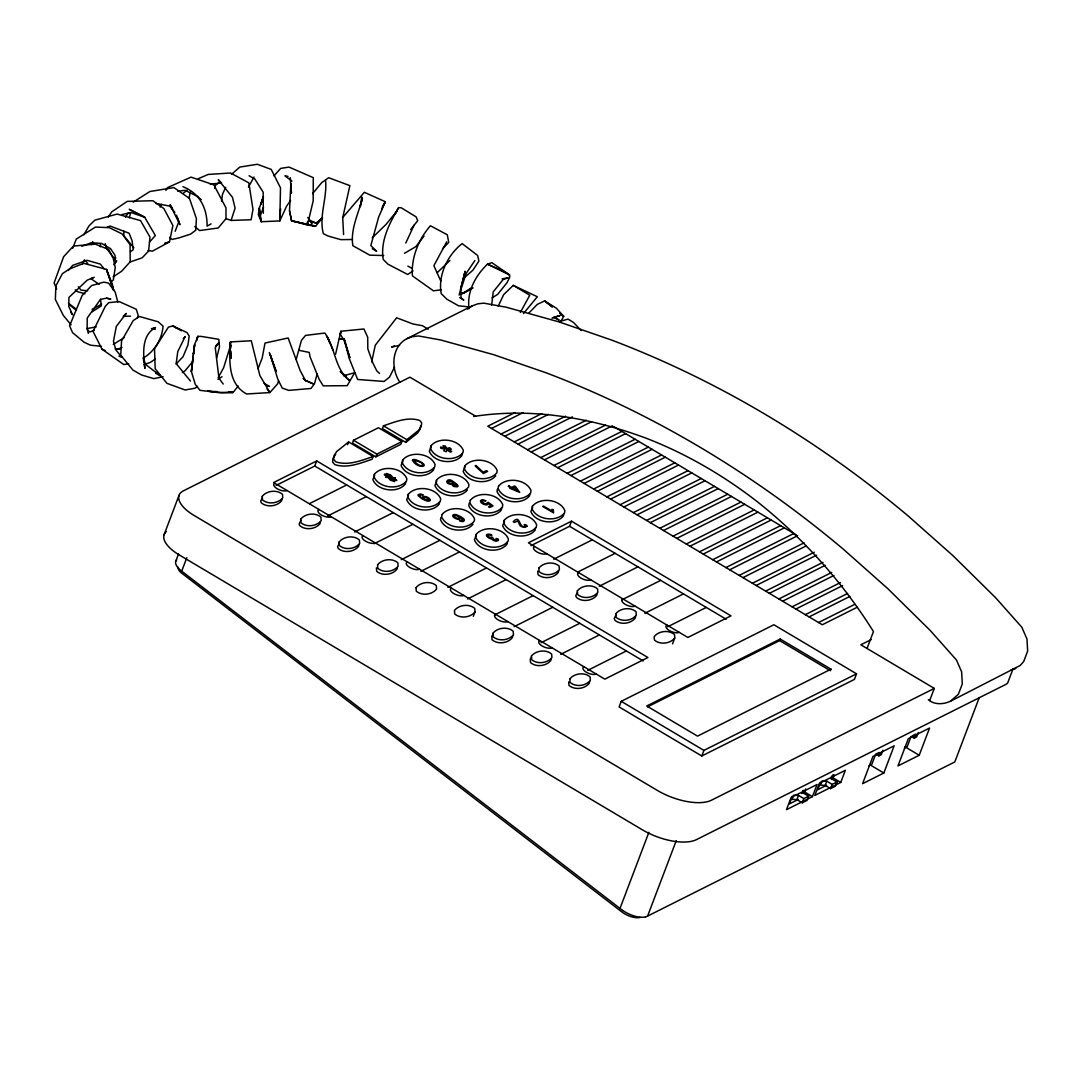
<?xml version="1.0" encoding="UTF-8"?>
<svg xmlns="http://www.w3.org/2000/svg" width="1082" height="1082" viewBox="0 0 1082 1082"><rect width="100%" height="100%" fill="white"/><g stroke="black" fill="none" stroke-linecap="round" stroke-linejoin="round"><path stroke-width="1.5" d="M231.48 174.364L239.825 167.061L257.313 164.275L271.217 169.401L280.495 187.808L279.805 220.917L261.235 221.729L258.327 214.628L259.342 207.947L263.386 197.1M100.369 246.804L100.477 243.585M322.558 217.861L315.606 226.192L291.572 220.782L289.503 210.652L290.855 183.737L291.423 193.164L290.274 177.678M280.59 208.84L279.805 220.917L286.73 205.905L290.558 200.454M420.641 425.605L420.249 428.999L417.503 433.125L405.804 442.416L382.433 428.553L383.474 425.808C394.889 421.98 407.616 416.489 419.681 420.438L421.682 422.859L421.29 426.254L418.545 430.379L406.846 439.671L405.804 442.416M193.218 355.64L191.379 371.532L195.328 384.448L200.021 390.359L221.675 392.82L233.13 392.441L238.216 386.017M491.674 305.083L493.243 291.802L503.211 279.481L508.107 277.804L502.075 278.885M193.096 357.276L191.379 371.532L194.625 344.603L197.803 336.353L201.157 336.394L218.821 339.315L219.497 346.835L216.657 357.872M193.489 354.112L194.625 344.603L193.394 354.057L194.205 350.838M221.512 201.32L222.459 194.422L225.678 187.267M394.538 367.041L389.601 377.009L384.11 381.446L357.655 379.471L349.094 358.115L344.522 339.897L349.878 357.79L344.09 340.384L340.33 334.392L340.844 331.254L363.917 328.982L367.718 337.246L367.812 348.864L372.817 362.822L376.793 370.896L379.593 373.466M361.78 196.992L360.225 206.716L362.429 198.141C358.507 213.533 350.176 229.438 352.881 245.709L369.814 255.176L383.718 255.514M340.33 334.392L340.844 331.254M405.736 481.733L405.358 484.033C397.662 493.541 377.442 491.106 372.83 479.597L374.697 475.241M433.977 467.573L433.598 469.858C425.902 479.367 405.682 476.946 401.07 465.422L402.937 461.081M439.59 501.832L439.211 504.117C431.515 513.639 411.295 511.204 406.683 499.681L408.55 495.34M440.929 517.494L440.536 519.779C445.148 531.303 465.368 533.724 473.064 524.215M462.217 453.399L461.838 455.684C454.142 465.206 433.923 462.771 429.311 451.262L431.163 446.907M469.155 503.319L468.777 505.605C473.389 517.128 493.608 519.563 501.304 510.041L501.683 507.756M497.395 489.159L497.017 491.444C501.629 502.968 521.849 505.389 529.544 495.881L529.923 493.581M507.309 542.014L506.917 544.3C499.221 553.822 479.015 551.387 474.389 539.864L476.256 535.522M535.536 527.84L535.157 530.139C527.461 539.648 507.242 537.227 502.63 525.703L504.496 521.348M563.776 513.68L563.397 515.965C555.702 525.487 535.482 523.052 530.87 511.529L532.736 507.188M282.01 498.951L281.631 500.75C277.1 506.498 266.889 507.688 261.33 502.832L260.681 501.128L262.466 497.612M320.461 521.781L320.083 523.58C315.552 529.328 305.34 530.505 299.782 525.649L299.132 523.958L300.918 520.428M358.913 544.598L358.534 546.396C354.003 552.145 343.792 553.335 338.233 548.466L337.584 546.775L339.369 543.245M376.428 567.793L376.685 571.296C382.244 576.151 392.455 574.961 396.986 569.213L397.365 567.414M475.012 611.898L474.741 608.409C469.196 603.54 458.984 604.73 454.454 610.478L454.724 613.967C460.269 618.836 470.481 617.646 475.012 611.898L473.321 616.334M512.733 635.878L512.341 637.677C507.81 643.425 497.598 644.615 492.053 639.76L491.783 636.257L493.176 634.539M537.713 571.107L537.984 574.596C543.529 579.452 553.741 578.275 558.271 572.513L558.664 570.714M551.184 658.708L550.792 660.507C546.261 666.255 536.05 667.445 530.505 662.576L530.234 659.087L531.627 657.356M568.686 681.903L568.956 685.393C574.501 690.262 584.713 689.072 589.244 683.324L589.636 681.525M597.115 593.545L596.723 595.343C592.192 601.092 581.981 602.282 576.436 597.413L575.773 595.722L577.558 592.192M635.567 616.361L635.175 618.16C630.644 623.908 620.432 625.098 614.887 620.229L614.224 618.539L616.01 615.009M674.749 638.015L674.492 634.525C668.933 629.67 658.722 630.847 654.191 636.608L654.461 640.098C660.02 644.953 670.231 643.776 674.749 638.015L672.504 643.939M214.75 188.511L215.44 185.347L219.213 182.263M371.64 361.997L375.278 345.239L396.634 317.797L413.04 324.005L422.467 325.709L428.202 329.212M335.582 354.22L340.722 331.917M188.904 198.385L190.432 191.798M193.394 354.057L194.111 351.001M129.326 217.766L130.476 213.086M197.005 339.572L197.803 336.353L196.64 340.478M317.202 373.763L314.443 383.88L310.98 388.465L288.718 390.386L282.253 388.1L277.817 379.2L270.094 354.193L276.194 371.505L269.296 352.597M296.17 359.508L301.418 340.451L305.489 335.42L324.816 333.04C335.406 347.295 334.541 368.976 349.472 380.512L340.37 371.856M278.507 380.891L277.695 383.731L269.905 392.577L246.615 393.97C227.707 383.84 229.33 360.252 230.398 341.926L251.295 340.762L259.842 375.481L269.905 392.577L267.051 388.898M225.962 218.591L231.088 220.444L235.078 208.163L232.495 197.343L218.226 179.68L221.594 183.047L210.138 184.048M137.306 318.257L138.226 315.457L136.264 309.263L119.196 301.594L108.687 302.649L105.333 306.287L93.066 331.403L101.965 349.175L123.781 364.539L128.731 363.836M263.251 196.708L260.627 204.687L263.453 197.005M164.085 534.724L179.057 495.313M175.73 561.342L178.584 553.835M622.705 910.489L181.708 571.161L186.821 557.69M276.126 485.412L314.781 466.031L316.715 460.932L647.929 657.518L604.824 679.144L273.611 482.558L316.715 460.932M347.565 444.702L348.607 441.956L373.141 456.509L372.1 459.255C360.333 463.204 347.146 468.749 334.73 464.57L332.607 462.041L332.918 458.525L335.663 454.264M353.503 440.252L352.462 442.998L375.833 456.861L400.786 444.337L401.828 441.591L378.47 427.728L353.503 440.252L376.874 454.115L401.828 441.591M375.833 456.861L376.874 454.115M530.924 545.68L569.565 526.285L571.499 521.186L730.986 615.847L687.882 637.474L528.408 542.812L571.499 521.186M621.23 701.325L619.107 706.938L701.772 755.993L854.415 679.415L856.538 673.816L773.873 624.747L621.23 701.325L703.909 750.394L856.538 673.816M619.959 908.515L648.902 832.301M701.772 755.993L703.909 750.394M645.724 916.792L647.591 916.089L676.236 840.673M779.622 640.598L780.217 639.029L830.99 669.163L830.394 670.732L779.622 640.598L647.658 706.803M792.349 796.311L789.468 803.899L798.313 799.449M798.475 795.405L793.701 795.162L792.105 799.355L796.879 799.598L798.475 795.405L803.845 798.597L808.66 796.19L803.277 792.998L803.223 790.387L802.168 793.174M802.993 793.431L804.142 790.387M801.735 793.471L804.643 792.01L805.792 788.981M796.879 799.598L802.262 802.79L803.845 798.597M808.66 796.19L807.064 800.382L802.262 802.79M867.074 648.375L873.458 631.563C842.296 581.846 802.79 537.578 756.697 501.25A445.094 371.938 63.4 0 0 646.481 438.332C591.719 417.95 531.965 407.332 473.767 416.462M812.433 796.636L817.045 784.504L791.091 797.529L786.479 809.661L812.433 796.636L804.643 792.01M820.656 782.11L817.776 789.684L826.621 785.248M821.481 782.354L820.427 785.153L825.187 785.397L830.57 788.589L835.372 786.181L836.968 781.988L831.585 778.797L831.544 776.173M825.187 785.397L826.783 781.204L832.166 784.396L836.968 781.988M831.301 779.216L833.032 774.671M834.114 774.766L832.964 777.809L840.755 782.421L845.353 770.289L819.399 783.314L814.8 795.446L840.755 782.421M830.57 788.589L832.166 784.396M876.271 754.357L878.868 755.885L879.896 753.194M882.939 750.205L881.235 754.709L878.868 755.885M883.818 773.021L894.151 745.809L872.917 756.467L862.584 783.679L883.818 773.021L869.658 764.609M911.085 736.463L907.23 746.607L904.39 748.027M911.666 736.599L914.263 738.14L915.805 734.096L912.261 735.868M929.681 700.541L934.293 688.409L860.826 644.791L871.213 639.584M918.334 732.446L916.616 736.95L914.263 738.14M919.213 755.263L929.546 728.051L908.312 738.708L897.979 765.921L919.213 755.263L905.052 746.851M979.278 697.525L954.811 761.944L647.591 916.089M1013.144 668.541L1007.761 682.715A16.582 7.222 20.8 0 1 1005.895 684.379L696.538 839.591A41.576 18.123 20.8 0 1 642.424 829.84L179.166 554.89A33.812 14.742 20.8 0 1 166.425 531.519M175.162 231.332L178.828 221.715L177.353 217.658M260.153 216.089L259.342 207.947L261.235 221.729L260.153 216.089L263.494 207.325M72.724 248.211L76.295 239.041L95.486 227.071L109.296 227.666L122.131 233.901L130.083 244.681L130.192 261.79L121.657 271.203L113.083 276.911M257.989 368.719L262.182 358.101L265.022 343.048L288.137 337.976L300.174 370.612L305.462 380.458L313.307 383.853L305.462 380.458L303.325 378.511M405.804 243.017L414.122 225.042M82.394 264.333L84.464 259.788M91.361 244.627L92.741 241.584M498.261 306.138L503.685 294.602L513.301 285.364L537.335 296.752L523.445 313.577M381.5 209.178L385.341 201.752L364.336 192.298L342.507 217.766M446.704 241.841L433.868 265.699L440.78 281.036M520.361 312.414L529.774 295.251L513.301 285.364M218.145 377.726L223.622 367.772L230.655 345.09L230.452 347.498L230.398 341.926L230.601 348.39M165.911 190.391L167.426 187.673L191.014 177.137L213.844 184.833L226.003 207.92L225.976 218.686L218.199 227.991L199.602 230.561L194.801 226.49M248.454 187.051L254.013 177.002M410.714 229.533L417.733 220.647L416.137 216.887L401.233 207.785L398.649 207.622L395.065 213.965L396.959 210.99L386.085 224.339L372.194 237.891M560.571 321.868L563.722 316.35L556.405 308.235L544.571 300.931L537.281 304.394L528.882 313.063M83.896 234.753L88.913 226.003L94.81 220.187L117.113 214.074L140.511 220.579L149.952 237.08L148.64 250.983L142.202 257.814L129.854 262.074M160.109 207.108L161.745 204.268M382.433 206.662L385.341 201.752L378.659 217.076L370.815 245.587L376.617 251.281L372.33 248.779M398.649 207.622C389.547 223.068 380.12 240.948 383.231 259.464L388.059 264.265L407.738 274.49L413.04 270.906M474.849 260.559L466.139 273.476L459.133 295.075L465.111 271.217L460.716 288.61L461.027 297.807L463.826 300.106L459.742 297.591M108.254 217.036L111.811 211.788L127.23 201.387L152.846 200.725L163.815 208.515L172.904 225.502L169.495 241.868L152.413 251.159L147.964 250.456M125.471 217.103L128.312 212.938M113.853 264.752L115.625 262.25L115.003 255.257L110.58 248.684L101.681 243.464L91.483 242.693L81.907 246.263M436.79 481.165L434.923 485.52C439.535 497.03 459.755 499.465 467.451 489.957M465.017 467.005L463.164 471.346C467.776 482.87 487.996 485.291 495.691 475.782M114.868 263.44L116.721 260.897M424.022 236.092L415.867 246.628L404.506 253.269M312.59 193.678L321.719 182.615L328.658 177.705L349.878 185.631L342.71 217.766L343.589 234.551M192.285 362.118L185.157 370.68L182.398 372.573M68.355 270.459L72.71 265.347L87.142 260.329L100.301 264.076L104.088 268.782M149.492 242.125L155.348 235.524L144.663 217.212L129.231 209.299L144.826 217.266L130.963 212.505L121.739 214.628M273.989 175.839L280.711 168.386L289.056 167.101L313.28 177.651L313.171 200.927L307.437 225.029L291.572 220.782L289.503 210.652M183.304 338.612L185.171 336.543L177.773 351.609L176.163 363.579L190.432 381.026M176.163 364.052L183.088 356.641L187.97 344.887L189.188 336.083L187.037 332.62L172.985 325.966L168.44 327.089L154.523 348.769L155.186 368.759L166.939 383.339L185.13 389.98L195.058 388.208L197.465 386.328M215.494 346.186L218.889 342.642L215.25 347.66L218.943 378.118L223.19 384.029M442.565 248.806L448.732 242.409L447.285 234.78L430.447 225.759C418.572 239.19 410.971 257.922 412.431 275.883L433.436 290.828L441.226 289.8M437.142 272.759L449.936 260.464M124.214 315.308L126.256 313.442L116.301 326.426L113.461 341.412L115.869 349.892L121.996 357.398L118.925 356.14M113.488 259.978L115.801 257.868M322.328 217.752L316.269 223.162L308.465 220.796M110.81 282.132L113.34 279.913L115.247 267.619L113.34 258.584L108.714 249.482L95.324 244.153L73.468 246.033L63.608 256.745L54.1 282.957L56.656 288.894M463.15 278.723L472.929 270.175L478.893 261.114L477.635 255.447L462.149 243.612C447.786 254.716 437.723 275.247 441.226 293.682L446.893 299.227L458.538 305.8L468.303 306.842M183.467 193.151L186.997 190.148M322.247 218.28L316.269 223.162L309.357 220.065L311.968 223.555L307.775 217.482M274.774 483.248L274.03 483.857A7.574 3.3 20.8 0 0 277.195 488.753A7.574 3.3 20.8 0 0 285.878 490.89L287.041 490.538M318.947 509.46L318.189 510.068A7.574 3.3 20.8 0 0 321.354 514.964A7.574 3.3 20.8 0 0 330.037 517.101L331.214 516.75M363.106 535.671L362.348 536.28A7.574 3.3 20.8 0 0 365.527 541.176A7.574 3.3 20.8 0 0 374.196 543.313L375.373 542.961M407.265 561.883L406.521 562.491A7.574 3.3 20.8 0 0 409.686 567.387A7.574 3.3 20.8 0 0 418.369 569.524L419.532 569.159M451.424 588.094L450.68 588.703A7.574 3.3 20.8 0 0 453.845 593.599A7.574 3.3 20.8 0 0 462.528 595.736L463.691 595.37M495.597 614.306L494.839 614.914A7.574 3.3 20.8 0 0 498.004 619.81A7.574 3.3 20.8 0 0 506.687 621.947L507.864 621.582M539.756 640.517L538.998 641.126A7.574 3.3 20.8 0 0 542.177 646.022A7.574 3.3 20.8 0 0 550.846 648.159L552.023 647.793M583.915 666.728L583.171 667.337A7.574 3.3 20.8 0 0 586.336 672.233A7.574 3.3 20.8 0 0 595.019 674.37L596.182 674.005M130.435 251.741L133.181 249.793L132.112 240.853L129.123 233.239L110.242 226.097L107.226 226.963M348.607 441.956L336.705 451.519L333.959 455.779L333.648 459.295L335.772 461.825C348.188 466.004 361.374 460.459 373.141 456.509M928.302 699.716C934.469 705.018 943.423 704.463 950.442 701.258L1020.177 665.498L1023.707 661.494L1027.643 651.121L1026.98 639.029L1021.8 627.195L995.548 597.656L953.026 555.729L908.542 516.29A1032.891 863.125 63.4 0 0 611.601 340.059L559.029 321.909L506.173 307.207L483.816 303.149L477.798 303.826L472.307 305.827L406.954 338.625C391.305 346.835 390.791 368.746 399.772 382.122M467.546 309.06L472.307 305.827M950.442 701.258L958.354 694.279L962.304 683.905L961.628 671.827L956.447 659.979L930.195 630.441L887.673 588.527L843.203 549.074A1032.891 863.125 63.4 0 0 546.248 372.857L493.676 354.693L440.82 340.005L418.463 335.947L412.445 336.624L406.954 338.625M155.362 359.008L150.1 362.524L144.001 364.526M217.955 379.322L222.026 376.712M91.929 311.9L101.221 305.963L100.612 299.322M133.181 202.158L149.925 191.5L173.877 187.592L189.485 198.412L196.41 218.632L195.774 230.195L190.554 234.131L178.828 237.945L171.997 239.447L169.563 237.364M461.608 294.155L471.901 287.636M113.272 344.455L124.187 337.584M492.026 297.915L497.693 294.345L506.971 282.754L509.717 277.29L509.581 274.977L491.85 262.642L487.509 264.13C475.593 275.477 466.613 291.802 469.047 308.668M143.162 358.196C154.266 351.528 162.151 339.139 163.044 326.142L158.188 321.787L139.416 316.499L133.208 320.61L121.549 340.979L120.738 355.18L132.87 370.044L141.499 374.954L153.806 378.646L163.071 376.712M211.098 223.866L207.095 226.179C207.271 208.447 200.021 193.448 182.912 186.659M463.028 293.371L472.969 287.853L464.259 292.654L461.027 293.276M92.078 309.398L101.64 304.11M309.52 503.603L346.673 484.952M514.964 412.58L487.793 426.213L822.306 624.747L857.025 607.34M491.539 428.445L523.242 412.54M327.657 515.992L366.298 496.611M501.02 434.071L541.771 413.622M504.767 436.289L548.533 414.338M514.248 441.916L565.561 416.178M518.008 444.147L572.337 416.881M354.639 532.006L393.28 512.625M527.489 449.774L586.349 420.235M531.235 451.992L591.597 421.71M540.716 457.618L605.609 425.064M374.277 543.664L412.918 524.27M544.462 459.85L612.385 425.767M553.943 465.476L621.866 431.407M557.69 467.708L625.612 433.625M567.171 473.334L635.093 439.251M401.26 559.678L439.901 540.297M570.931 475.553L638.84 441.483M580.412 481.179L648.321 447.109M584.158 483.411L652.067 449.328M420.884 571.323L459.525 551.942M593.639 489.037L661.548 454.954M597.386 491.255L665.308 457.186M606.867 496.881L674.789 462.812M610.613 499.113L678.536 465.03M447.88 587.35L486.521 567.955M620.094 504.739L688.017 470.656M623.854 506.971L691.763 472.888M633.335 512.597L701.244 478.515M467.505 598.995L506.146 579.6M637.082 514.816L704.991 480.746M553.713 559.191L592.354 539.81M646.563 520.442L714.472 486.373M650.309 522.674L718.232 488.591M659.79 528.3L727.713 494.217M577.977 571.972L615.131 553.335M494.488 615.009L533.142 595.627M663.537 530.518L731.459 496.449M673.018 536.145L740.94 502.075M676.777 538.376L744.687 504.293M514.126 626.667L552.767 607.273M599.279 586.241L637.92 566.846M686.259 544.003L754.168 509.92M690.005 546.221L757.914 512.151M699.486 551.861L767.395 517.778M703.232 554.079L771.155 520.009M622.055 599.766L660.696 580.371M541.108 642.681L579.749 623.286M712.713 559.705L780.636 525.636M716.46 561.937L784.382 527.854M725.941 567.563L793.863 533.48M560.733 654.326L599.374 634.945M729.701 569.781L797.61 535.712M644.845 613.278L683.486 593.896M739.182 575.408L804.075 542.853M742.928 577.639L806.32 545.828M752.409 583.266L814.286 552.212M667.621 626.803L706.262 607.421M756.156 585.484L816.531 555.201M587.729 670.34L626.37 650.958M765.637 591.11L822.996 562.342M769.383 593.342L825.228 565.318M778.864 598.968L831.693 572.459M782.624 601.2L833.938 575.448M792.105 606.826L840.403 582.589M795.852 609.044L842.635 585.578M805.333 614.671L847.585 593.477M809.079 616.902L849.83 596.452M780.217 639.029L646.752 705.991L697.525 736.125L830.99 669.163M818.56 622.529L854.78 604.351M934.293 688.409L711.496 800.193A41.576 18.123 20.8 0 1 657.396 790.442L194.124 515.492A33.812 14.742 20.8 0 1 183.318 490.89L409.929 377.185L475.634 416.191M879.233 752.436L875.69 754.222L871.835 764.365L869.008 765.786M394.375 345.888L391.603 347.133L399.515 345.28M198.29 178.679L208.217 174.432L230.534 173.012L248.833 182.844L252.972 209.408L251.105 219.741L231.088 220.444M94.242 277.303L87.263 280.116L68.91 297.455L68.788 306.49L72.575 314.767L70.655 312.076M122.036 347.444L117.708 349.188L120.102 348.959L115.152 349.026M93.106 277.749L90.847 278.642L99.111 284.296M94.31 330.321L89.657 332.025L87.371 329.712M1010.723 670.313L1015.795 668.473M165.019 243.355L169.495 241.868L164.91 243.261M551.982 318.203L560.124 315.525L553.362 317.364L559.083 320.056L555.201 317.296M559.272 321.516L568.064 319.122L573.555 322.49L581.237 330.619M343.508 375.738L354.639 372.722L347.227 385.665L323.315 385.868L319.298 379.647L310.047 356.817L309.303 352.448L298.903 350.284M152.792 328.211L155.443 327.589C140.998 335.42 143.257 354.734 144.92 368.435L144.406 365.351M106.577 298.186L110.797 299.078L106.428 298.186L100.464 299.389L87.223 318.027L87.128 327.508L88.278 333.364M86.601 328.658L96.176 326.899M177.894 191.325L184.968 190.256L197.397 196.397L201.211 199.643M344.279 338.734L339.275 338.964L344.008 339.018M352.353 239.501L340.803 239.649L327.832 235.944L323.342 233.671C318.73 215.927 327.319 198.331 325.574 180.478M123.199 316.242L130.489 316.187M217.212 391.63L207.663 391.157L217.022 392.401L233.13 392.441L228.356 392.198M822.009 780.961L826.783 781.204M101.424 346.281L90.59 345.212L84.112 342.237L72.521 332.607L69.6 325.804L82.124 295.535L91.578 285.594L103.804 282.132L108.565 283.078L115.274 292.316L117.816 302.121M87.696 290.828L80.988 290.098L78.31 286.757M155.767 203.402L169.712 206.107L174.851 212.356M288.028 176.447L284.958 175.784L291.924 181.14M291.572 220.782L315.606 226.192L307.437 225.029L307.261 222.108M151.453 328.522L155.267 329.388M84.923 293.736L77.552 291.707L75.213 289.854M266.28 385.49L269.404 386.436L264.022 383.163M101.965 349.175L105.049 350.446M155.767 373.317L160.204 375.657L145.556 364.458L143.324 357.506M407.873 266.131L412.31 268.485M249.076 175.744L254.797 178.99L263.169 192.19L263.332 213.222M613.737 426.578L796.366 534.968M569.565 526.285L726.198 619.242M383.474 425.808L406.846 439.671M314.781 466.031L643.195 660.94M177.042 328.495L172.985 325.966L181.384 330.794M68.491 303.176L75.889 309.06M68.869 304.34L76.457 310.399M552.239 307.099L544.571 300.931L552.266 306.436M559.894 313.266L563.722 316.35L559.908 313.036M340.357 371.559L345.997 376.211M181.708 571.161L179.923 569.687A13.539 6.438 28.7 0 1 176.677 559.949M303.244 378.375L306.165 380.905M133.83 247.805L123.862 235.795L123.781 231.021M71.074 324.816L63.311 315.417L55.358 299.444L55.872 285.864L62.431 273.651L69.464 268.972L83.787 263.332L106.455 269.391L113.651 290.328L106.455 269.391L112.312 284.147L113.651 290.328M114.205 258.327L106.563 248.549L105.211 243.666M172.538 208.515L170.036 204.701L179.977 224.664L176.461 215.183M85.749 260.613L88.088 264.508M332.999 350.081L327.035 336.367L330.105 343.454M143.392 359.197L143.892 362.281M230.966 357.723L229.749 349.797L230.899 358.088L230.696 351.623M230.574 350.527L230.899 358.088M590.894 579.925A7.574 3.3 20.8 0 1 581.048 578.14A7.574 3.3 20.8 0 1 578.627 572.635M679.212 632.348A7.574 3.3 20.8 0 1 669.352 630.576A7.574 3.3 20.8 0 1 666.945 625.071M635.053 606.136A7.574 3.3 20.8 0 1 625.207 604.365A7.574 3.3 20.8 0 1 622.786 598.86M546.748 553.7A7.574 3.3 20.8 0 1 536.902 551.928A7.574 3.3 20.8 0 1 534.481 546.424M645.751 916.819A21.329 10.144 28.7 0 1 622.718 910.476M178.246 567.32A8.44 4.017 28.7 0 0 180.897 572.527L622.65 912.559A16.23 7.723 28.7 0 0 640.206 917.401M481.558 501.155L484.29 503.576A2.624 1.136 20.5 0 0 485.859 503.955L488.104 502.264L493.054 505.862L489.794 507.499L488.509 506.755L491.133 505.443L488.564 503.549C487.333 507.485 476.729 501.696 481.828 499.843A3.895 1.691 20.5 0 1 483.803 500.019L485.953 500.844L484.181 500.898A2.421 1.055 20.5 0 0 481.909 500.777L481.558 501.155M423.211 497.706L425.294 499.749L428.486 500.263A2.407 1.041 20.5 0 0 428.81 499.668L426.186 497.558L423.211 497.706M553.308 510.055L553.605 512.868L542.691 506.471L543.489 506.065L552.009 511.056L552.009 509.297L553.308 510.055M459.471 517.71L458.024 518.44A2.597 1.123 20.5 0 1 456.509 518.062L454.454 516.844A2.786 1.204 20.5 0 1 453.818 515.965A2.245 0.974 20.5 0 1 454.115 515.397L457.348 515.884L459.471 517.71M430.298 499.952L429.703 500.871A4.287 1.866 20.5 0 1 426.795 500.952L422.183 498.91L418.166 495.651A4.098 1.785 20.5 0 1 418.166 494.745L420.087 494.041A3.3 1.434 20.5 0 1 421.899 494.393L423.238 494.961L419.762 494.961A2.516 1.096 20.5 0 0 419.464 495.772L420.073 496.53A8.21 3.557 20.5 0 0 422.169 498.031C421.804 494.826 429.405 496.841 430.298 499.952M487.509 535.374L489.727 537.47L492.608 537.254C491.769 538.863 499.059 542.866 496.029 538.484L498.031 539.039A3.692 1.609 20.5 0 1 498.45 540.405L496.543 541.149A3.395 1.474 20.5 0 1 493.947 540.567L493.162 540.175A2.827 1.231 20.5 0 1 491.877 538.863C489.429 539.526 482.613 533.832 489.064 534.143A3.949 1.718 20.5 0 1 491.214 534.765L491.931 535.117L491.296 535.631L490.132 535.144A2.38 1.028 20.5 0 0 487.874 535.022L487.509 535.374M452.019 484.236L452.587 485.561A3.381 1.474 20.5 0 0 454.467 486.589C462.325 487.874 455.333 483.032 453.263 481.679C447.312 476.215 443.038 484.52 452.019 484.236M463.312 520.09L459.458 520.658L460.797 521.226A3.395 1.474 20.5 0 0 463.15 521.565C467.573 519.468 458.917 515.776 456.875 514.937A4.247 1.839 20.5 0 0 454.224 514.477C448.232 516.046 461.459 522.511 460.283 517.412L463.312 520.09M374.331 474.335L373.939 476.621C378.551 488.144 398.771 490.565 406.467 481.057L406.846 478.771C402.233 467.248 382.027 464.814 374.331 474.335M402.558 460.161L402.179 462.46C406.791 473.97 427.011 476.405 434.707 466.883L435.086 464.597C430.474 453.074 410.267 450.653 402.558 460.161M408.185 494.42L407.792 496.719C412.404 508.229 432.624 510.663 440.32 501.142L440.699 498.856C436.087 487.346 415.88 484.912 408.185 494.42M430.798 446L430.42 448.286C435.032 459.809 455.252 462.23 462.947 452.722L463.326 450.437C458.714 438.913 438.508 436.479 430.798 446M436.411 480.259L436.032 482.545C440.645 494.068 460.864 496.489 468.56 486.981L468.939 484.695C464.327 473.172 444.12 470.738 436.411 480.259M442.038 514.518L441.645 516.804C446.257 528.327 466.477 530.762 474.173 521.24L474.552 518.954C469.94 507.431 449.733 505.01 442.038 514.518M464.651 466.085L464.273 468.371C468.885 479.894 489.105 482.329 496.8 472.807L497.179 470.521C492.567 458.998 472.361 456.577 464.651 466.085M470.264 500.357L469.886 502.643C474.498 514.153 494.717 516.587 502.413 507.079L502.792 504.78C498.18 493.27 477.974 490.836 470.264 500.357M475.891 534.616L475.498 536.902C480.124 548.412 500.33 550.846 508.026 541.338L508.418 539.039C503.793 527.529 483.586 525.095 475.891 534.616M498.504 486.183L498.126 488.469C502.738 499.992 522.958 502.427 530.653 492.905L531.032 490.619C526.42 479.096 506.214 476.662 498.504 486.183M504.117 520.442L503.739 522.728C508.351 534.251 528.571 536.672 536.266 527.164L536.645 524.878C532.033 513.355 511.827 510.92 504.117 520.442M532.358 506.268L531.979 508.567C536.591 520.077 556.811 522.511 564.506 512.99L564.885 510.704C560.273 499.181 540.067 496.76 532.358 506.268M262.196 496.368L262.453 499.87C268.011 504.726 278.223 503.536 282.754 497.788L282.483 494.298C276.924 489.443 266.713 490.619 262.196 496.368M300.647 519.198L300.904 522.687C306.463 527.556 316.674 526.366 321.205 520.618L320.935 517.115C315.389 512.259 305.178 513.45 300.647 519.198M339.099 542.014L339.369 545.504C344.915 550.373 355.126 549.183 359.657 543.435L359.386 539.945C353.841 535.076 343.63 536.266 339.099 542.014M377.55 564.831L377.821 568.334C383.366 573.19 393.577 571.999 398.108 566.251L397.838 562.762C392.293 557.906 382.081 559.083 377.55 564.831M416.002 587.661L416.272 591.151C421.818 596.02 432.029 594.83 436.56 589.081L436.289 585.578C430.744 580.723 420.533 581.913 416.002 587.661M492.905 633.295L493.176 636.798C498.721 641.653 508.932 640.463 513.463 634.715L513.193 631.225C507.647 626.37 497.436 627.546 492.905 633.295M538.836 568.145L539.107 571.634C544.652 576.49 554.863 575.313 559.394 569.551L559.124 566.062C553.578 561.206 543.367 562.383 538.836 568.145M531.357 656.125L531.627 659.614C537.172 664.483 547.384 663.293 551.915 657.545L551.644 654.055C546.099 649.186 535.888 650.377 531.357 656.125M577.288 590.961L577.558 594.451C583.103 599.32 593.328 598.13 597.846 592.381L597.589 588.892C592.03 584.023 581.818 585.213 577.288 590.961M569.808 678.941L570.079 682.431C575.624 687.3 585.835 686.11 590.366 680.362L590.096 676.872C584.551 672.003 574.339 673.193 569.808 678.941M615.739 613.778L616.01 617.267C621.568 622.136 631.78 620.946 636.297 615.198L636.04 611.709C630.481 606.84 620.27 608.03 615.739 613.778M526.92 526.217L525.108 527.38L521.754 526.691A4.017 1.745 20.5 0 1 519.982 525.514L517.71 520.848L514.477 522.471L513.193 521.713C520.821 513.49 518.548 529.639 525.473 526.082A2.299 1.001 20.5 0 0 525.013 525.081L524.202 524.5L526.325 525.068A3.517 1.528 20.5 0 1 526.92 526.217M412.431 460.202C417.923 470.237 434.058 466.477 415.556 459.688A3.544 1.542 20.5 0 0 413.446 459.593L412.431 460.202M413.811 460.594C423.076 471.482 427.647 461.743 413.811 460.594M446.947 449.869L446.257 451.776L443.742 450.748L445.135 449.138L440.793 448.259L440.604 446.988L445.027 448.232L442.998 445.784L445.324 445.987L446.636 448.381L449.666 447.772L451.356 449.206L447.853 449.409L451.721 451.478L450.423 452.141L446.947 449.869M453.453 484.073L454.075 485.588L456.875 486.075A2.15 0.933 20.5 0 0 456.847 484.966L453.453 484.073M452.628 483.262L452.073 483.546A2.637 1.136 20.5 0 1 450.788 483.546A2.556 1.109 20.5 0 1 449.287 483.059L448.367 482.518A2.516 1.096 20.5 0 1 447.718 481.044L451.951 481.76A2.543 1.109 20.5 0 1 452.709 482.586A2.529 1.096 20.5 0 1 452.628 483.262M384.894 474.268L384.218 474.592L386.991 476.648L385.598 477.338L387.951 477.365L390.507 480.219L394.754 481.558L391.968 479.488L393.375 478.785L396.837 480.503L394.051 478.447L395.403 477.757L393.077 477.73L390.507 474.89L386.301 473.551L389.074 475.607L387.667 476.31L384.894 474.268M390.047 476.323L388.641 477.027L390.994 478.771L392.401 478.068L390.047 476.323M475.999 465.531L475.16 465.95L483.397 473.51L487.644 471.373L486.373 470.616L483.14 472.239L475.999 465.531M508.986 485.913L508.175 486.318L510.785 487.847L509.893 488.293L519.712 492.378L515.668 486.738L514.437 486.007L511.583 487.441L508.986 485.913M514.87 487.13L512.814 488.158L517.723 491.039L514.87 487.13M505.267 272.096L487.509 264.13L509.581 274.977L505.267 272.096"/></g></svg>
